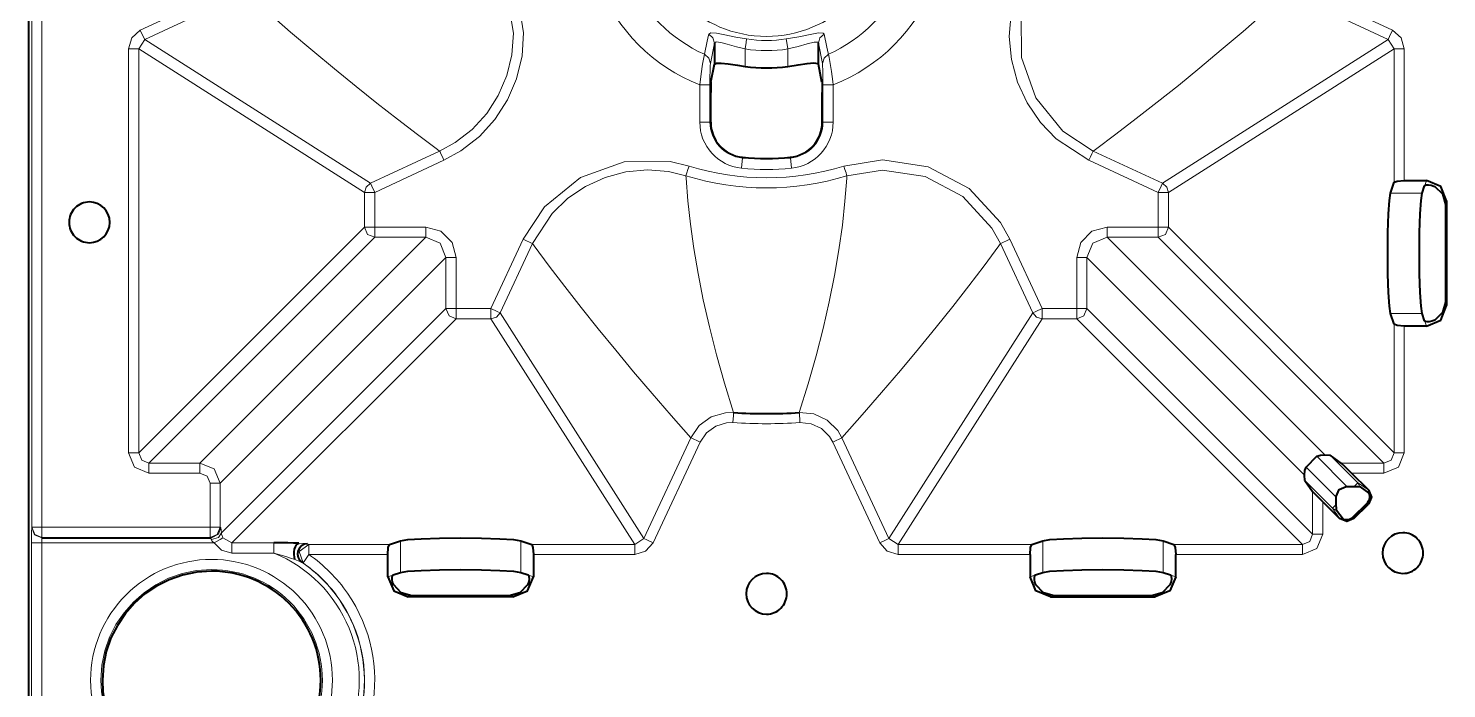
# Model space of a CAD drawing. Header units: millimetres. Extents: x 0 to 2941, y -405 to 1422.
# Drawn here: x 121.6 to 260.9, y 699.9 to 764.8 of the extents above; entities that cross this region are included whole.
import ezdxf

# ---------------------------------------------------------------- set-up
doc = ezdxf.new("R2010")
doc.units = ezdxf.units.MM
doc.layers.add('FINE', color=9, linetype='Continuous')
doc.layers.add('OUTLINE', color=7, linetype='Continuous')

msp = doc.modelspace()

# ---------------------------------------------------------------- linework, layer by layer
at = {"layer": 'FINE', "lineweight": 9}
for p, q in [((121.91, 1265.69), (121.91, 715.72)), ((122.91, 715.72), (122.91, 1265.69)), ((142.48, 769.18), (132.57, 764.56)), ((133, 763.65), (142.9, 768.27)), ((245.23, 768.27), (255.14, 763.65)), ((132.42, 762.75), (133, 763.65)), ((155.17, 749.53), (133, 763.65)), ((255.14, 763.65), (232.96, 749.53)), ((255.14, 763.65), (255.71, 762.75)), ((131.42, 762.75), (131.42, 723.04)), ((132.42, 762.75), (154.59, 748.62)), ((132.42, 723.04), (132.42, 762.75)), ((188.97, 763.3), (188.57, 761.3)), ((196.17, 762.73), (196.17, 761.01)), ((233.54, 748.62), (255.71, 762.75)), ((255.71, 762.75), (255.71, 749.63)), ((256.71, 749.8), (256.71, 762.75)), ((187.52, 755.54), (187.52, 759.19)), ((188.52, 759.19), (188.52, 755.54)), ((199.62, 755.54), (199.62, 759.19)), ((200.62, 759.19), (200.62, 755.54)), ((188.59, 755.54), (188.52, 755.54)), ((199.62, 755.54), (199.55, 755.54)), ((161.97, 752.7), (161.76, 752.86)), ((226.38, 752.86), (226.16, 752.7)), ((226.16, 752.7), (232.96, 749.53)), ((162.39, 751.8), (155.59, 748.62)), ((191.72, 752.01), (191.72, 752.08)), ((196.41, 752.08), (196.42, 752.01)), ((232.54, 748.62), (225.74, 751.8)), ((186.16, 750.27), (186.18, 750.02)), ((201.96, 750.02), (201.97, 750.27)), ((258.89, 749.8), (258.73, 749.32)), ((154.59, 745.21), (154.59, 748.62)), ((233.54, 748.62), (233.54, 745.21)), ((258.47, 748.56), (255.36, 748.56)), ((260.76, 747.44), (260.87, 747.79)), ((154.59, 745.21), (132.42, 723.04)), ((133.42, 722.04), (155.59, 744.22)), ((160.6, 744.22), (138.42, 722.04)), ((160.6, 744.22), (155.59, 744.22)), ((167, 737.21), (170.17, 744.02)), ((217.96, 744.02), (221.13, 737.21)), ((232.54, 744.22), (227.54, 744.22)), ((248.91, 722.84), (227.54, 744.22)), ((232.54, 744.22), (254.71, 722.04)), ((171.08, 743.6), (167.91, 736.79)), ((171.24, 743.38), (171.08, 743.6)), ((217.06, 743.6), (216.9, 743.38)), ((220.23, 736.79), (217.06, 743.6)), ((140.42, 720.05), (162.59, 742.22)), ((162.59, 737.21), (162.59, 742.22)), ((224.54, 737.21), (224.54, 742.22)), ((225.54, 742.22), (246.92, 720.84)), ((225.54, 742.22), (225.54, 737.21)), ((162.59, 737.21), (140.54, 715.17)), ((221.13, 737.21), (224.54, 737.21)), ((247.71, 715.04), (225.54, 737.21)), ((260.87, 737.51), (260.76, 737.86)), ((141.56, 714.19), (163.59, 736.22)), ((167, 736.22), (163.59, 736.22)), ((167, 736.22), (181.13, 714.04)), ((182.03, 714.62), (167.91, 736.79)), ((220.23, 736.79), (206.1, 714.62)), ((207.01, 714.04), (221.13, 736.22)), ((224.54, 736.22), (221.13, 736.22)), ((224.54, 736.22), (246.71, 714.04)), ((255.36, 736.74), (258.47, 736.74)), ((255.71, 735.67), (255.71, 723.04)), ((256.71, 723.04), (256.71, 735.5)), ((258.73, 735.98), (258.89, 735.5)), ((186.65, 724.52), (182.03, 714.62)), ((206.1, 714.62), (201.48, 724.52)), ((200.58, 724.1), (205.2, 714.2)), ((138.42, 722.04), (133.42, 722.04)), ((247.06, 721.63), (250.02, 718.67)), ((251.08, 719.74), (248.13, 722.7)), ((249.44, 722.8), (252.15, 720.09)), ((254.71, 722.04), (250.52, 722.04)), ((133.42, 721.05), (138.42, 721.05)), ((249.66, 717.61), (246.96, 720.31)), ((139.42, 720.05), (139.42, 715.72)), ((140.42, 715.72), (140.42, 720.05)), ((247.71, 719.24), (247.71, 715.04)), ((252.15, 720.09), (253.19, 719.4)), ((248.71, 715.04), (248.71, 718.22)), ((250.36, 716.57), (249.66, 717.61)), ((253.19, 717.98), (253.04, 718.08)), ((251.67, 716.72), (251.77, 716.57)), ((121.91, 715.72), (121.9, 715.7)), ((122.9, 714.7), (122.91, 714.72)), ((139.42, 715.72), (122.91, 715.72)), ((122.91, 714.72), (139.42, 714.72)), ((139.42, 714.72), (139.48, 714.7)), ((139.48, 714.7), (139.64, 714.71)), ((139.48, 714.7), (139.55, 714.52)), ((140.48, 715.7), (140.42, 715.72)), ((140.54, 715.17), (140.48, 715.7)), ((141.56, 714.19), (140.69, 714.69)), ((182.03, 714.62), (181.13, 714.04)), ((207.01, 714.04), (206.1, 714.62)), ((121.89, 714.2), (121.89, 687.18)), ((122.89, 687.18), (122.89, 714.2)), ((145.69, 714.19), (141.56, 714.19)), ((149.12, 714.04), (149, 714.1)), ((157.04, 714.04), (149.12, 714.04)), ((158.12, 714.4), (158.12, 711.29)), ((169.93, 711.29), (169.93, 714.4)), ((181.13, 714.04), (171.01, 714.04)), ((220.12, 714.04), (207.01, 714.04)), ((221.2, 711.29), (221.2, 714.4)), ((233.02, 714.4), (233.02, 711.29)), ((149.12, 713.05), (156.88, 713.05)), ((207.01, 713.05), (219.96, 713.05)), ((157.36, 711.03), (156.88, 710.87)), ((171.18, 710.87), (170.69, 711.03)), ((219.96, 710.87), (220.44, 711.03)), ((233.77, 711.03), (234.26, 710.87)), ((158.89, 708.89), (159.24, 709)), ((168.81, 709), (169.17, 708.89)), ((222.32, 709), (221.97, 708.89)), ((232.25, 708.89), (231.89, 709))]:
    msp.add_line(p, q, dxfattribs=at)
for points in [[(182.34, 775.69, 0.41421), (194.07, 763.96, 0.414217), (205.79, 775.69, 0.414215), (194.07, 787.42), (192.48, 787.31), (190.96, 787), (189.52, 786.49), (188.17, 785.81), (186.92, 784.96), (185.79, 783.97), (184.8, 782.84), (183.95, 781.59), (183.27, 780.24), (182.76, 778.79), (182.45, 777.27)], [(151.44, 700.69, 0.414216), (139.57, 712.57, 0.414214), (127.69, 700.69, 0.414209), (139.57, 688.81), (141.17, 688.92), (142.71, 689.24), (144.17, 689.75), (145.54, 690.44), (146.81, 691.3), (147.95, 692.31), (148.96, 693.45), (149.81, 694.71), (150.51, 696.09), (151.02, 697.55), (151.34, 699.09)], [(128.69, 700.69, 0.41421), (139.57, 689.81, 0.414214), (150.45, 700.69, 0.414218), (139.57, 711.57), (138.1, 711.47), (136.69, 711.18), (135.35, 710.71), (134.09, 710.08), (132.94, 709.29), (131.89, 708.37), (130.97, 707.32), (130.18, 706.16), (129.55, 704.91), (129.08, 703.57), (128.79, 702.16)]]:
    msp.add_lwpolyline(points, format="xyb", close=True, dxfattribs=at)
for points in [[(255.56, 764.56), (245.65, 769.18), (244.74, 769.81), (244.09, 770.71), (243.77, 771.78), (243.75, 772.4)], [(142.9, 768.27), (145.13, 766.3), (147.33, 764.39), (149.51, 762.54), (151.65, 760.76), (153.76, 759.03), (155.8, 757.4), (157.82, 755.83), (159.8, 754.31), (161.76, 752.86)], [(161.97, 752.7), (163.5, 753.55), (165.15, 754.82), (166.6, 756.4), (167.73, 758.15), (168.57, 760.12), (169.06, 762.14), (169.21, 764.28), (168.65, 767.79)], [(169.6, 768.08), (170.21, 764.3), (170.06, 762.05), (169.52, 759.8), (168.64, 757.73), (167.39, 755.79), (165.87, 754.13), (164.04, 752.71), (162.39, 751.8)], [(225.74, 751.8), (222.53, 753.89), (220.97, 755.51), (219.66, 757.43), (218.73, 759.47), (218.13, 761.7), (217.92, 763.94), (218.1, 766.25), (218.53, 768.08)], [(219.49, 767.79), (219.09, 766.09), (219.11, 761.88), (220.53, 757.91), (223.19, 754.64), (226.16, 752.7)], [(226.38, 752.86), (228.37, 754.34), (230.39, 755.88), (232.44, 757.49), (234.52, 759.15), (236.64, 760.88), (238.74, 762.64), (240.88, 764.46), (243.04, 766.33), (245.23, 768.27)], [(132.57, 764.56), (131.73, 763.82), (131.42, 762.75)], [(132.57, 764.56), (132.86, 763.94), (133, 763.65)], [(187.98, 762.2), (188.05, 762.54), (188.35, 763.94), (188.4, 764.19)], [(188.97, 763.3), (188.81, 763.83), (188.4, 764.19)], [(191.96, 762.73), (191.11, 762.94), (190.22, 763.19), (189.57, 763.37), (189.13, 763.43), (188.97, 763.3)], [(192.12, 763.71), (192.07, 763.37), (191.96, 762.73)], [(196.01, 763.71), (197.25, 763.93), (198.35, 764.16), (199.19, 764.31), (199.65, 764.28), (199.73, 764.19)], [(196.01, 763.71), (196.07, 763.37), (196.17, 762.73)], [(199.17, 763.3), (199.1, 763.4), (198.74, 763.41), (198.07, 763.24), (197.18, 762.98), (196.17, 762.73)], [(199.73, 764.19), (199.32, 763.83), (199.17, 763.3)], [(199.73, 764.19), (199.81, 763.84), (200.1, 762.44), (200.15, 762.2)], [(255.56, 764.56), (255.27, 763.94), (255.14, 763.65)], [(256.71, 762.75), (256.4, 763.82), (255.56, 764.56)], [(131.42, 762.75), (132.11, 762.75), (132.42, 762.75)], [(187.52, 759.19), (187.66, 760.27), (187.8, 761.22), (187.91, 761.89), (187.98, 762.2)], [(188.57, 761.3), (188.41, 761.83), (187.98, 762.2)], [(199.62, 759.19), (199.62, 759.42), (199.61, 760.12), (199.6, 760.68), (199.58, 761.08), (199.56, 761.3), (199.17, 763.3)], [(200.15, 762.2), (199.72, 761.83), (199.56, 761.3)], [(200.15, 762.2), (200.22, 761.89), (200.32, 761.31), (200.44, 760.52), (200.58, 759.52), (200.62, 759.19)], [(256.71, 762.75), (256.02, 762.75), (255.71, 762.75)], [(188.57, 761.3), (188.55, 761.09), (188.53, 760.61), (188.52, 759.94), (188.52, 759.19)], [(188.52, 759.19), (188.21, 759.19), (187.52, 759.19)], [(200.62, 759.19), (199.92, 759.19), (199.62, 759.19)], [(188.52, 755.54), (188.21, 755.54), (187.52, 755.54)], [(200.62, 755.54), (199.92, 755.54), (199.62, 755.54)], [(154.59, 748.62), (154.75, 749.16), (155.17, 749.53), (161.97, 752.7)], [(161.97, 752.7), (162.01, 752.62), (162.1, 752.42), (162.24, 752.13), (162.39, 751.8)], [(225.74, 751.8), (225.89, 752.13), (226.03, 752.42), (226.12, 752.62), (226.16, 752.7)], [(170.17, 744.02), (172.27, 747.23), (175.8, 750.09), (180.08, 751.63), (184.62, 751.66), (186.46, 751.22)], [(186.16, 750.27), (184.46, 750.67), (182.39, 750.84), (180.25, 750.64), (178.24, 750.11), (176.29, 749.22), (174.57, 748.06), (173.02, 746.57), (171.08, 743.6)], [(186.16, 750.27), (186.19, 750.36), (186.26, 750.57), (186.35, 750.87), (186.46, 751.22)], [(191.72, 752.01), (191.69, 751.7), (191.62, 751.01)], [(196.42, 752.01), (196.45, 751.7), (196.52, 751.01)], [(201.67, 751.22), (205.46, 751.83), (209.96, 751.15), (213.97, 749.01), (217.05, 745.67), (217.96, 744.02)], [(201.97, 750.27), (201.94, 750.36), (201.88, 750.57), (201.78, 750.87), (201.67, 751.22)], [(217.06, 743.6), (216.21, 745.12), (213.36, 748.22), (209.64, 750.2), (205.48, 750.83), (201.97, 750.27)], [(155.17, 749.53), (155.3, 749.25), (155.59, 748.62)], [(190.84, 727), (189.96, 729.87), (189.17, 732.67), (188.47, 735.41), (187.86, 738.07), (187.35, 740.65), (186.93, 743.11), (186.6, 745.5), (186.35, 747.8), (186.18, 750.02)], [(201.96, 750.02), (201.78, 747.76), (201.53, 745.41), (201.18, 742.98), (200.75, 740.47), (200.23, 737.88), (199.63, 735.26), (198.94, 732.58), (198.16, 729.82), (197.29, 727)], [(232.54, 748.62), (232.83, 749.25), (232.96, 749.53)], [(232.96, 749.53), (233.38, 749.16), (233.54, 748.62)], [(154.59, 748.62), (154.9, 748.62), (155.59, 748.62)], [(155.59, 748.62), (155.59, 745.21), (160.6, 745.21)], [(227.54, 745.21), (232.54, 745.21), (232.54, 748.62)], [(232.54, 748.62), (233.23, 748.62), (233.54, 748.62)], [(154.59, 745.21), (154.9, 745.21), (155.59, 745.21)], [(155.59, 744.22), (154.89, 744.51), (154.59, 745.21)], [(155.59, 744.22), (155.59, 744.53), (155.59, 745.21)], [(160.6, 744.22), (160.6, 744.53), (160.6, 745.21)], [(160.6, 745.21), (162.09, 744.81), (163.19, 743.72), (163.59, 742.22)], [(162.59, 742.22), (162.01, 743.63), (160.6, 744.22)], [(171.08, 743.6), (170.99, 743.64), (170.8, 743.73), (170.51, 743.86), (170.17, 744.02)], [(217.06, 743.6), (217.14, 743.64), (217.34, 743.73), (217.63, 743.86), (217.96, 744.02)], [(224.54, 742.22), (224.94, 743.72), (226.04, 744.81), (227.54, 745.21)], [(227.54, 744.22), (226.12, 743.63), (225.54, 742.22)], [(227.54, 744.22), (227.54, 744.53), (227.54, 745.21)], [(232.54, 744.22), (232.54, 744.53), (232.54, 745.21)], [(232.54, 745.21), (233.23, 745.21), (233.54, 745.21)], [(255.71, 723.04), (233.54, 745.21), (233.25, 744.51), (232.54, 744.22)], [(171.24, 743.38), (172.72, 741.39), (174.26, 739.37), (175.86, 737.32), (177.53, 735.23), (179.26, 733.12), (181.01, 731.01), (182.83, 728.88), (184.71, 726.72), (186.65, 724.52)], [(201.48, 724.52), (203.46, 726.76), (205.37, 728.96), (207.22, 731.13), (209, 733.27), (210.73, 735.38), (212.36, 737.43), (213.93, 739.44), (215.44, 741.43), (216.9, 743.38)], [(162.59, 742.22), (162.9, 742.22), (163.59, 742.22)], [(163.59, 742.22), (163.59, 737.21), (167, 737.21)], [(225.54, 742.22), (225.23, 742.22), (224.54, 742.22)], [(162.59, 737.21), (162.9, 737.21), (163.59, 737.21)], [(163.59, 736.22), (162.89, 736.51), (162.59, 737.21)], [(163.59, 736.22), (163.59, 736.53), (163.59, 737.21)], [(167.91, 736.79), (167.62, 736.92), (167, 737.21)], [(167, 736.22), (167, 736.53), (167, 737.21)], [(220.23, 736.79), (220.51, 736.92), (221.13, 737.21)], [(221.13, 736.22), (221.13, 736.53), (221.13, 737.21)], [(224.54, 736.22), (224.54, 736.53), (224.54, 737.21)], [(225.54, 737.21), (225.23, 737.21), (224.54, 737.21)], [(225.54, 737.21), (225.25, 736.51), (224.54, 736.22)], [(167.91, 736.79), (167.54, 736.37), (167, 736.22)], [(221.13, 736.22), (220.6, 736.37), (220.23, 736.79)], [(182.94, 714.2), (187.55, 724.1), (188.19, 725.02), (189.09, 725.67), (190.15, 725.99), (190.78, 726.01)], [(190.84, 727), (190.03, 726.98), (188.64, 726.57), (187.47, 725.71), (186.65, 724.52)], [(190.78, 726.01), (190.8, 726.38), (190.82, 726.69), (190.84, 726.91), (190.84, 727)], [(197.36, 726.01), (197.33, 726.38), (197.31, 726.69), (197.3, 726.91), (197.29, 727)], [(201.48, 724.52), (201.07, 725.22), (200.04, 726.24), (198.73, 726.86), (197.29, 727)], [(197.36, 726.01), (198.46, 725.89), (199.47, 725.42), (200.26, 724.64), (200.58, 724.1)], [(187.55, 724.1), (187.22, 724.26), (186.93, 724.39), (186.73, 724.49), (186.65, 724.52)], [(200.58, 724.1), (200.91, 724.26), (201.2, 724.39), (201.4, 724.49), (201.48, 724.52)], [(131.42, 723.04), (132.11, 723.04), (132.42, 723.04)], [(131.42, 723.04), (132.01, 721.63), (133.42, 721.05)], [(133.42, 722.04), (132.71, 722.33), (132.42, 723.04)], [(251.54, 721.05), (254.71, 721.05), (256.13, 721.63), (256.71, 723.04)], [(255.71, 723.04), (255.42, 722.33), (254.71, 722.04)], [(256.71, 723.04), (256.02, 723.04), (255.71, 723.04)], [(133.42, 721.05), (133.42, 721.73), (133.42, 722.04)], [(138.42, 721.05), (138.42, 721.73), (138.42, 722.04)], [(140.42, 720.05), (139.83, 721.46), (138.42, 722.04)], [(254.71, 721.05), (254.71, 721.73), (254.71, 722.04)], [(138.42, 721.05), (139.13, 720.75), (139.42, 720.05)], [(139.42, 720.05), (140.11, 720.05), (140.42, 720.05)], [(252.15, 720.09), (252.05, 719.99), (251.79, 719.73)], [(252.15, 720.09), (252.29, 719.91), (252.39, 719.69)], [(250.02, 717.97), (249.76, 717.71), (249.66, 717.61)], [(249.66, 717.61), (249.85, 717.46), (250.07, 717.37)], [(121.9, 715.7), (121.89, 715.25), (121.89, 714.2)], [(122.9, 714.7), (122.19, 714.99), (121.9, 715.7)], [(121.91, 715.72), (122.2, 715.01), (122.91, 714.72)], [(121.91, 715.72), (122.2, 715.72), (122.91, 715.72)], [(139.83, 714.2), (122.89, 714.2), (122.9, 714.7)], [(122.91, 714.72), (122.91, 715.02), (122.91, 715.72)], [(139.42, 714.72), (140.13, 715.01), (140.42, 715.72)], [(139.42, 715.72), (140.11, 715.72), (140.42, 715.72)], [(139.42, 714.72), (139.42, 715.02), (139.42, 715.72)], [(139.55, 714.52), (140.24, 714.72), (140.54, 715.17)], [(139.64, 714.71), (140.24, 715.05), (140.48, 715.7)], [(140.69, 714.69), (140.42, 714.53), (139.83, 714.2)], [(140.69, 714.69), (140.63, 714.82), (140.61, 714.88), (140.56, 715.04), (140.56, 715.08), (140.54, 715.17)], [(182.94, 714.2), (182.31, 714.49), (182.03, 714.62)], [(205.2, 714.2), (205.82, 714.49), (206.1, 714.62)], [(247.71, 715.04), (247.42, 714.33), (246.71, 714.04), (234.09, 714.04)], [(234.26, 713.05), (246.71, 713.05), (248.13, 713.63), (248.71, 715.04)], [(247.71, 715.04), (248.02, 715.04), (248.71, 715.04)], [(122.89, 714.2), (122.18, 714.2), (121.89, 714.2)], [(139.55, 714.52), (139.55, 714.49), (139.56, 714.46), (139.61, 714.38), (139.66, 714.33), (139.83, 714.2)], [(139.83, 714.2), (140.56, 713.46), (141.56, 713.19), (145.69, 713.19)], [(141.56, 714.19), (141.56, 713.88), (141.56, 713.19)], [(145.69, 714.19), (145.69, 713.88), (145.69, 713.19), (146.28, 713.03), (146.87, 712.85), (147.32, 712.7), (147.76, 712.55)], [(149, 714.1), (148.89, 714.12), (148.68, 714.14), (148.14, 714.16)], [(149.12, 714.04), (148.17, 713.34), (148.55, 712.22)], [(149.12, 713.05), (149.12, 713.73), (149.12, 714.04)], [(171.18, 713.05), (181.13, 713.05), (182.2, 713.36), (182.94, 714.2)], [(181.13, 713.05), (181.13, 713.73), (181.13, 714.04)], [(205.2, 714.2), (205.93, 713.36), (207.01, 713.05)], [(207.01, 713.05), (207.01, 713.73), (207.01, 714.04)], [(246.71, 713.05), (246.71, 713.73), (246.71, 714.04)], [(147.76, 712.55), (148.06, 712.43), (148.27, 712.35), (148.37, 712.31), (148.41, 712.29), (148.44, 712.28)], [(149.12, 713.05), (148.72, 712.47), (148.55, 712.22)]]:
    msp.add_lwpolyline(points, dxfattribs=at)
for points in [[(177.56, 769.14, 0.206662), (187.52, 759.19)], [(180.57, 769.6, 0.182788), (187.98, 762.2)], [(200.15, 762.2, 0.182777), (207.56, 769.6)], [(200.62, 759.19, 0.206644), (210.57, 769.14)], [(188.4, 764.19), (188.62, 764.32), (189.16, 764.28), (189.97, 764.12), (191.06, 763.9), (192.12, 763.71, 0.08063), (196.01, 763.71)], [(191.96, 761.01), (191.96, 762.73, 0.080598), (196.17, 762.73)], [(187.52, 755.54, 0.385532), (191.62, 751.01)], [(188.52, 755.54, 0.385522), (191.72, 752.01)], [(196.42, 752.01, 0.385549), (199.62, 755.54)], [(196.52, 751.01, 0.385498), (200.62, 755.54)], [(186.46, 751.22, 0.151863), (201.67, 751.22)], [(191.62, 751.01, 0.049477), (196.52, 751.01)], [(191.72, 752.01, 0.04946), (196.42, 752.01)], [(186.16, 750.27, 0.151876), (201.97, 750.27)], [(190.78, 726.01, 0.03306), (197.36, 726.01)], [(145.69, 688.19, 0.414217), (153.07, 705.81, 0.200812), (145.69, 713.19)], [(148.44, 689.1, 0.414205), (152.15, 708.56, 0.094587), (148.44, 712.28), (148.55, 712.22), (148.55, 712.22)], [(148.55, 689.16, 0.414208), (152.1, 708.67, 0.090193), (148.55, 712.22)], [(149.12, 688.34, 0.41421), (152.92, 709.24, 0.09021), (149.12, 713.05)]]:
    msp.add_lwpolyline(points, format="xyb", dxfattribs=at)
at = {"layer": 'OUTLINE', "lineweight": 40}
for p, q in [((188.97, 763.3), (188.97, 761.23)), ((199.17, 761.23), (199.17, 763.3)), ((199.52, 759.48), (199.17, 761.23)), ((188.59, 755.54), (188.59, 758.45)), ((199.55, 755.54), (199.55, 758.45)), ((255.36, 748.56), (255.71, 749.63)), ((256.71, 749.8), (258.89, 749.8)), ((258.47, 748.56), (258.7, 749.28)), ((258.7, 749.28), (258.73, 749.32)), ((260.76, 747.44), (260.76, 737.86)), ((260.87, 747.79), (260.87, 737.51)), ((255.71, 735.67), (255.36, 736.74)), ((258.89, 735.5), (256.71, 735.5)), ((247.06, 721.63), (248.13, 722.7)), ((248.91, 722.84), (249.44, 722.8)), ((250.52, 722.04), (249.44, 722.8)), ((246.96, 720.31), (246.92, 720.84)), ((246.96, 720.31), (247.71, 719.24)), ((253.19, 719.4), (251.54, 721.05)), ((251.01, 719.74), (251.08, 719.74)), ((251.08, 719.74), (251.79, 719.73)), ((252.39, 719.69), (253.24, 719.06)), ((248.71, 718.22), (250.36, 716.57)), ((250.02, 718.67), (250.02, 718.74)), ((251.7, 716.74), (253.02, 718.06)), ((251.77, 716.57), (253.19, 717.98)), ((253.04, 718.08), (253.02, 718.06)), ((250.7, 716.52), (250.07, 717.37)), ((251.7, 716.74), (251.67, 716.72)), ((122.9, 714.7), (139.48, 714.7)), ((157.04, 714.04), (158.12, 714.4)), ((169.93, 714.4), (171.01, 714.04)), ((220.12, 714.04), (221.2, 714.4)), ((233.02, 714.4), (234.09, 714.04)), ((156.88, 710.87), (156.88, 713.05)), ((171.18, 713.05), (171.18, 710.87)), ((219.96, 713.05), (219.96, 710.87)), ((234.26, 710.87), (234.26, 713.05)), ((169.93, 711.29), (170.66, 711.06)), ((170.66, 711.06), (170.69, 711.03)), ((233.02, 711.29), (233.74, 711.06)), ((169.17, 708.89), (158.89, 708.89)), ((168.81, 709), (159.24, 709)), ((221.97, 708.89), (232.25, 708.89))]:
    msp.add_line(p, q, dxfattribs=at)
for points in [[(121.58, 1265.69), (121.58, 135.69, 0.414211), (131.57, 125.7)], [(191.96, 761.01, 0.071261), (196.17, 761.01), (197.17, 761.16), (198.06, 761.29), (198.73, 761.35), (199.1, 761.31), (199.17, 761.23)], [(188.59, 755.54, 0.385541), (191.72, 752.08, 0.049503), (196.41, 752.08)], [(196.41, 752.08, 0.38554), (199.55, 755.54)], [(190.84, 727, 0.033054), (197.29, 727)]]:
    msp.add_lwpolyline(points, format="xyb", dxfattribs=at)
for points in [[(188.62, 759.48), (188.97, 761.23), (189.15, 761.34), (189.62, 761.34), (190.32, 761.26), (191.22, 761.12), (191.96, 761.01)], [(188.62, 759.48), (188.6, 759.37), (188.6, 759.17), (188.59, 758.88), (188.59, 758.54), (188.59, 758.45)], [(199.52, 759.48), (199.53, 759.37), (199.54, 759.17), (199.54, 758.88), (199.55, 758.54), (199.55, 758.45)], [(255.71, 749.63), (256.02, 749.75), (256.71, 749.8)], [(260.87, 747.79), (260.29, 749.21), (258.89, 749.8)], [(255.36, 736.74), (255.25, 737.45), (255.16, 738.79), (255.1, 740.6), (255.08, 742.65), (255.1, 744.7), (255.16, 746.51), (255.25, 747.85), (255.36, 748.56)], [(258.7, 736.02), (258.47, 736.74), (258.36, 737.45), (258.27, 738.79), (258.21, 740.6), (258.19, 742.65), (258.21, 744.7), (258.27, 746.51), (258.36, 747.85), (258.47, 748.56)], [(258.73, 749.32), (258.87, 749.37), (259.09, 749.38), (259.36, 749.35), (259.63, 749.25), (259.7, 749.22)], [(259.7, 749.22), (260.47, 748.48), (260.76, 747.44)], [(258.89, 735.5), (260.29, 736.09), (260.87, 737.51)], [(260.76, 737.86), (260.47, 736.82), (259.7, 736.08)], [(256.71, 735.5), (256.02, 735.55), (255.71, 735.67)], [(259.7, 736.08), (259.43, 735.97), (259.17, 735.92), (258.95, 735.92), (258.79, 735.96), (258.73, 735.98), (258.7, 736.02)], [(246.92, 720.84), (246.96, 721.31), (247.06, 721.63)], [(248.13, 722.7), (248.49, 722.81), (248.91, 722.84)], [(250.52, 722.04), (250.85, 721.73), (251.54, 721.05)], [(248.71, 718.22), (248.02, 718.91), (247.71, 719.24)], [(250.02, 718.74), (250.31, 719.45), (251.01, 719.74)], [(251.79, 719.73), (252.21, 719.72), (252.39, 719.69)], [(253.24, 719.06), (253.27, 718.98), (253.31, 718.8), (253.3, 718.59), (253.23, 718.35), (253.1, 718.15), (253.04, 718.08)], [(253.19, 719.4), (253.48, 718.69), (253.19, 717.98)], [(250.07, 717.37), (250.04, 717.55), (250.02, 717.97), (250.02, 718.67)], [(251.77, 716.57), (251.07, 716.28), (250.36, 716.57)], [(251.67, 716.72), (251.47, 716.56), (251.25, 716.47), (251.05, 716.45), (250.88, 716.46), (250.74, 716.49), (250.7, 716.52)], [(158.12, 714.4), (158.83, 714.51), (160.17, 714.6), (161.97, 714.66), (164.03, 714.68), (166.08, 714.66), (167.88, 714.6), (169.22, 714.51), (169.93, 714.4)], [(221.2, 714.4), (221.91, 714.51), (223.25, 714.6), (225.05, 714.66), (227.11, 714.68), (229.16, 714.66), (230.96, 714.6), (232.3, 714.51), (233.02, 714.4)], [(148.14, 714.16), (147.61, 714.17), (147.05, 714.18), (146.37, 714.19), (145.69, 714.19)], [(147.76, 712.55), (147.71, 712.78), (147.68, 713.05), (147.69, 713.32), (147.73, 713.58), (147.8, 713.81), (147.9, 713.99), (148.01, 714.11), (148.14, 714.16)], [(149, 714.1), (148.69, 714.05), (148.41, 713.9), (148.19, 713.68), (148.05, 713.39), (148.01, 713.08), (148.06, 712.77), (148.21, 712.49), (148.44, 712.28)], [(156.88, 713.05), (156.92, 713.73), (157.04, 714.04)], [(171.01, 714.04), (171.13, 713.73), (171.18, 713.05)], [(219.96, 713.05), (220, 713.73), (220.12, 714.04)], [(234.09, 714.04), (234.21, 713.73), (234.26, 713.05)], [(156.88, 710.87), (157.46, 709.47), (158.89, 708.89)], [(157.46, 710.06), (157.35, 710.33), (157.3, 710.59), (157.3, 710.81), (157.33, 710.97), (157.36, 711.03), (157.39, 711.06)], [(157.39, 711.06), (158.12, 711.29), (158.83, 711.4), (160.17, 711.49), (161.97, 711.55), (164.03, 711.57), (166.08, 711.55), (167.88, 711.49), (169.22, 711.4), (169.93, 711.29)], [(169.17, 708.89), (170.59, 709.47), (171.18, 710.87)], [(170.69, 711.03), (170.74, 710.89), (170.76, 710.66), (170.72, 710.39), (170.63, 710.13), (170.59, 710.06)], [(221.97, 708.89), (220.54, 709.47), (219.96, 710.87)], [(220.54, 710.06), (220.43, 710.33), (220.38, 710.59), (220.38, 710.81), (220.41, 710.97), (220.44, 711.03), (220.48, 711.06)], [(220.48, 711.06), (221.2, 711.29), (221.91, 711.4), (223.25, 711.49), (225.05, 711.55), (227.11, 711.57), (229.16, 711.55), (230.96, 711.49), (232.3, 711.4), (233.02, 711.29)], [(234.26, 710.87), (233.67, 709.47), (232.25, 708.89)], [(233.74, 711.06), (233.77, 711.03), (233.82, 710.89), (233.84, 710.66), (233.8, 710.39), (233.71, 710.13), (233.67, 710.06)], [(159.24, 709), (158.2, 709.28), (157.46, 710.06)], [(170.59, 710.06), (169.85, 709.28), (168.81, 709)], [(231.89, 709), (222.32, 709), (221.28, 709.28), (220.54, 710.06)], [(233.67, 710.06), (232.94, 709.28), (231.89, 709)]]:
    msp.add_lwpolyline(points, dxfattribs=at)
for points in [[(129.57, 745.69, 0.414201), (127.57, 747.69, 0.414226), (125.57, 745.69, 0.414226), (127.57, 743.69, 0.414201)], [(258.57, 713.19, 0.414226), (256.57, 715.19, 0.414201), (254.57, 713.19, 0.414201), (256.57, 711.19, 0.414226)], [(128.85, 700.69, 0.41421), (139.57, 689.97, 0.414214), (150.29, 700.69, 0.414214), (139.57, 711.41), (138.12, 711.31), (136.73, 711.03), (135.41, 710.56), (134.17, 709.94), (133.03, 709.17), (132, 708.26), (131.09, 707.22), (130.32, 706.08), (129.69, 704.85), (129.23, 703.53), (128.94, 702.14)], [(196.07, 709.19, 0.414226), (194.07, 711.19, 0.414201), (192.07, 709.19, 0.414201), (194.07, 707.19, 0.414226)]]:
    msp.add_lwpolyline(points, format="xyb", close=True, dxfattribs=at)

doc.saveas('drawing.dxf')
